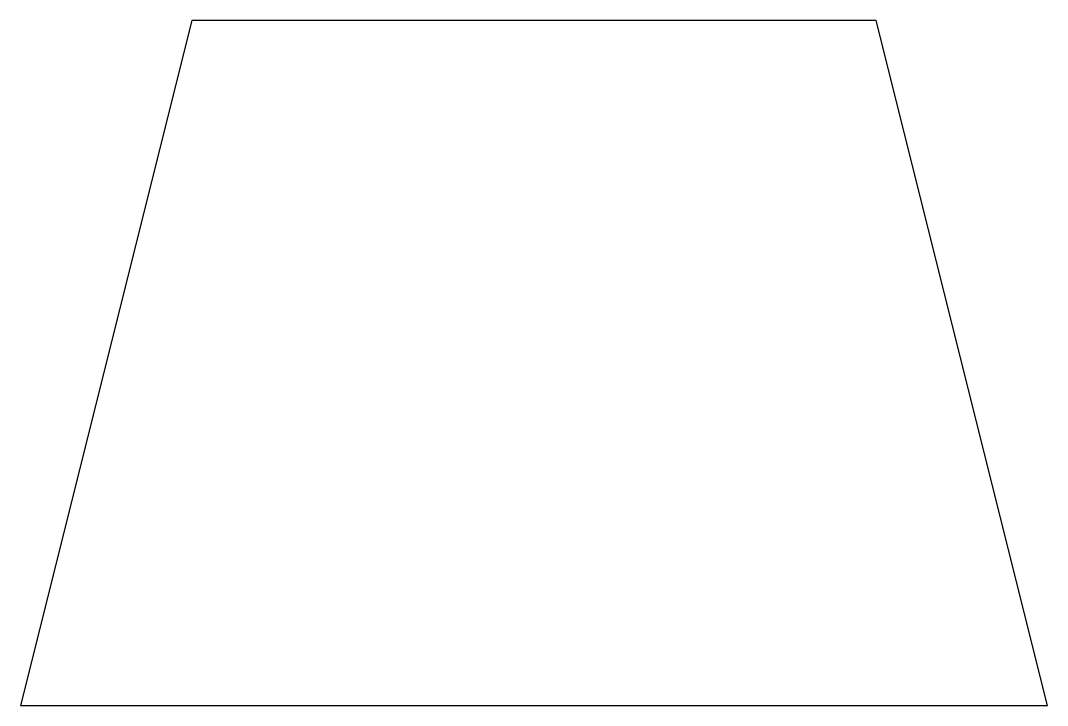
# Model space of a CAD drawing. Header units: millimetres. Extents: x 182.2 to 212.2, y 123.8 to 143.8.
import ezdxf

# ---------------------------------------------------------------- set-up
doc = ezdxf.new("R2010")
doc.units = ezdxf.units.MM
doc.header["$MEASUREMENT"] = 0

msp = doc.modelspace()

# ---------------------------------------------------------------- linework, layer by layer
msp.add_lwpolyline([(182.209, 123.789), (212.209, 123.789), (207.209, 143.789), (187.209, 143.789)], close=True)

doc.saveas('drawing.dxf')
